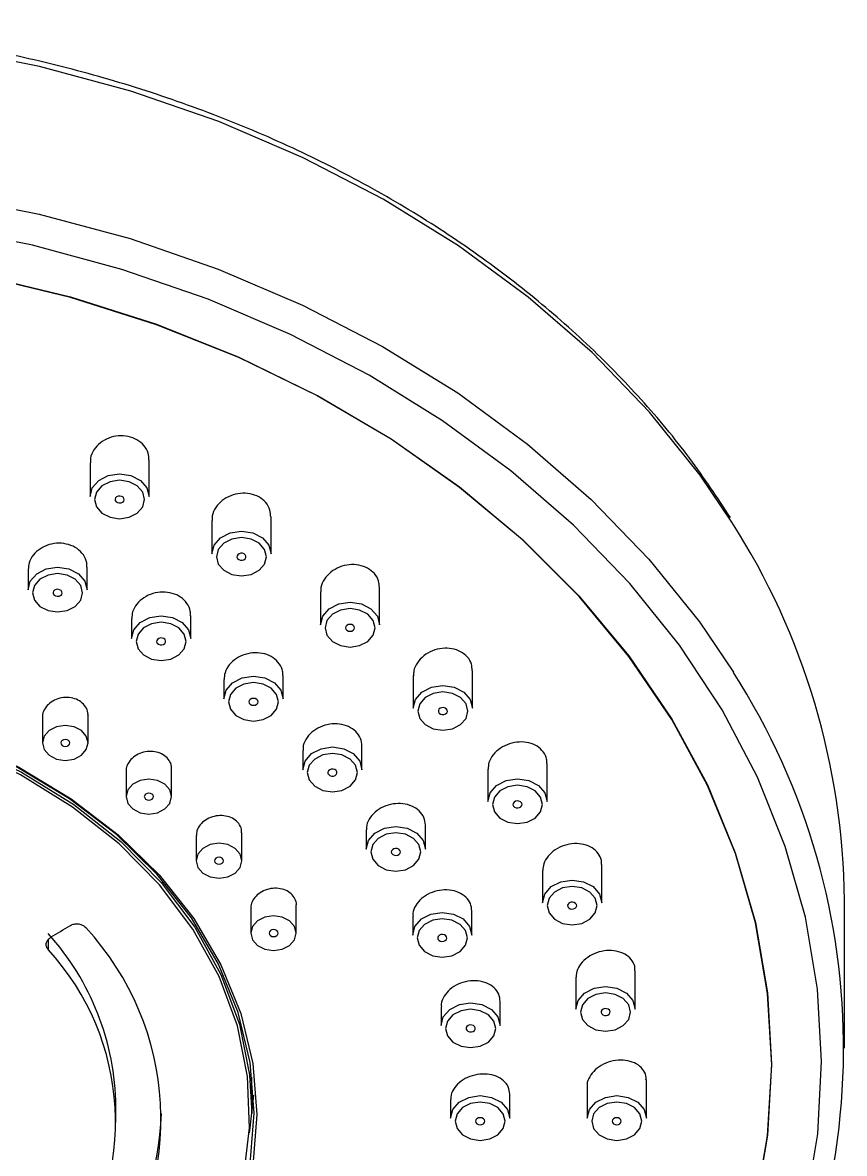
# Model space of a CAD drawing. Extents: x 4885 to 9138, y -729 to 2388.
# Drawn here: x 6254.7 to 6290.8, y 885.19 to 934.85 of the extents above; entities that cross this region are included whole.
import ezdxf

# ---------------------------------------------------------------- set-up
doc = ezdxf.new("R2010")
doc.units = 0
doc.header["$LTSCALE"] = 10
doc.header["$MEASUREMENT"] = 0
doc.layers.get('0').update_dxf_attribs({"linetype": 'CONTINUOUS'})

msp = doc.modelspace()

# ---------------------------------------------------------------- linework, layer by layer
at = {"color": 7, "linetype": 'Continuous', "lineweight": 25}
for p, q in [((6257.665, 915.519), (6257.665, 914.036)), ((6260.265, 914.036), (6260.265, 915.646)), ((6263.016, 912.988), (6263.016, 911.523)), ((6265.616, 911.523), (6265.616, 913.153)), ((6254.941, 910.829), (6254.941, 909.94)), ((6257.541, 909.94), (6257.541, 910.936)), ((6267.789, 909.849), (6267.789, 908.401)), ((6270.389, 908.401), (6270.389, 910.047)), ((6262.09, 907.805), (6262.09, 908.817)), ((6259.49, 908.677), (6259.49, 907.805)), ((6274.466, 904.744), (6274.466, 906.405)), ((6263.547, 906.009), (6263.547, 905.151)), ((6266.147, 905.151), (6266.147, 906.177)), ((6271.866, 906.178), (6271.866, 904.744)), ((6255.578, 904.346), (6255.578, 903.219)), ((6257.578, 903.219), (6257.578, 904.432)), ((6267.011, 902.889), (6267.011, 902.043)), ((6269.611, 902.043), (6269.611, 903.082)), ((6277.745, 900.645), (6277.745, 902.316)), ((6259.25, 901.976), (6259.25, 900.858)), ((6261.25, 900.858), (6261.25, 902.081)), ((6275.145, 902.066), (6275.145, 900.645)), ((6269.799, 899.395), (6269.799, 898.558)), ((6272.399, 898.558), (6272.399, 899.607)), ((6262.332, 899.155), (6262.332, 898.045)), ((6264.332, 898.045), (6264.332, 899.276)), ((6280.147, 896.202), (6280.147, 897.882)), ((6277.547, 897.615), (6277.547, 896.202)), ((6290.805, 889.819), (6290.805, 896.306)), ((6264.728, 895.968), (6264.728, 894.865)), ((6266.728, 894.865), (6266.728, 896.103)), ((6274.441, 894.782), (6274.441, 895.838)), ((6271.841, 895.612), (6271.841, 894.782)), ((6279.012, 892.934), (6279.012, 891.527)), ((6281.612, 891.527), (6281.612, 893.212)), ((6275.686, 890.808), (6275.686, 891.869)), ((6273.086, 891.633), (6273.086, 890.808)), ((6264.78, 886.944), (6264.78, 888.533)), ((6282.105, 886.734), (6282.105, 888.421)), ((6279.505, 888.139), (6279.505, 886.734)), ((6273.505, 887.557), (6273.505, 886.734)), ((6276.105, 886.734), (6276.105, 887.796)), ((6258.805, 886.547), (6258.805, 887.248))]:
    msp.add_line(p, q, dxfattribs=at)
at = {"color": 8, "linetype": 'Continuous', "lineweight": 25}
msp.add_line((6255.823, 894.575), (6255.823, 894.148), dxfattribs=at)
at = {"color": 8, "linetype": 'Continuous', "lineweight": 25, "flags": 128}
for points in [[(6285.859, 912.916), (6284.467, 914.971), (6282.242, 917.741), (6279.719, 920.357), (6276.915, 922.799), (6273.85, 925.051), (6270.547, 927.095), (6267.03, 928.917), (6263.324, 930.504), (6259.455, 931.844), (6255.452, 932.928), (6251.343, 933.748), (6247.158, 934.298), (6242.928, 934.574), (6238.682, 934.574), (6234.451, 934.298), (6230.267, 933.748), (6226.158, 932.928), (6222.155, 931.844), (6218.286, 930.504), (6214.58, 928.917)], [(6214.609, 922.444), (6218.312, 924.027), (6222.177, 925.364), (6226.176, 926.445), (6230.28, 927.263), (6234.459, 927.811), (6238.685, 928.087), (6242.925, 928.087), (6247.15, 927.811), (6251.33, 927.263), (6255.434, 926.445), (6259.433, 925.364), (6263.297, 924.027), (6267, 922.444), (6270.515, 920.626), (6273.816, 918.587), (6276.879, 916.341), (6279.683, 913.904), (6282.207, 911.294), (6284.434, 908.529), (6285.928, 906.318)]]:
    msp.add_lwpolyline(points, dxfattribs=at)
at = {"color": 7, "linetype": 'Continuous', "lineweight": 25, "flags": 128}
for points in [[(6289.112, 882.887), (6289.634, 886.045), (6289.805, 889.226), (6289.623, 892.407), (6289.09, 895.564), (6288.21, 898.675), (6286.989, 901.718), (6285.435, 904.671), (6283.561, 907.512), (6281.379, 910.221), (6278.905, 912.779), (6276.157, 915.167), (6273.155, 917.369), (6269.921, 919.367), (6266.476, 921.149), (6262.848, 922.7), (6259.06, 924.01), (6255.141, 925.07), (6251.12, 925.871)], [(6286.9, 882.86), (6287.433, 885.961), (6287.611, 889.086), (6287.433, 892.211), (6286.9, 895.313), (6286.016, 898.367), (6284.789, 901.35), (6283.226, 904.24), (6281.34, 907.014), (6279.146, 909.652), (6276.661, 912.134), (6273.902, 914.44), (6270.891, 916.554), (6267.652, 918.458), (6264.208, 920.138), (6260.586, 921.583), (6256.814, 922.78), (6252.919, 923.72), (6248.933, 924.398), (6244.884, 924.806), (6240.805, 924.942)], [(6252.918, 923.743), (6256.812, 922.803), (6260.584, 921.606), (6264.206, 920.161), (6267.65, 918.481), (6270.889, 916.577), (6273.899, 914.464), (6276.658, 912.158), (6279.143, 909.676), (6281.337, 907.038), (6283.222, 904.264), (6284.785, 901.374), (6286.013, 898.391), (6286.896, 895.338), (6287.429, 892.237), (6287.607, 889.112), (6287.429, 885.987), (6286.896, 882.886)], [(6257.665, 914.036), (6257.763, 914.417), (6258.045, 914.74), (6258.467, 914.956), (6258.965, 915.031), (6259.462, 914.956), (6259.884, 914.74), (6260.166, 914.417), (6260.265, 914.036)], [(6258.965, 913.064), (6259.385, 913.129), (6259.742, 913.311), (6259.981, 913.585), (6260.065, 913.907), (6259.981, 914.23), (6259.742, 914.503), (6259.385, 914.686), (6258.965, 914.75), (6258.544, 914.686), (6258.187, 914.503), (6257.948, 914.23), (6257.865, 913.907), (6257.948, 913.585), (6258.187, 913.311), (6258.544, 913.129), (6258.965, 913.064)], [(6258.874, 913.771), (6258.949, 913.754), (6259.026, 913.761), (6259.094, 913.791), (6259.143, 913.837), (6259.164, 913.895), (6259.155, 913.954), (6259.117, 914.007), (6259.055, 914.044), (6258.98, 914.06), (6258.903, 914.053), (6258.835, 914.024), (6258.786, 913.977), (6258.765, 913.919), (6258.774, 913.86), (6258.812, 913.808), (6258.874, 913.771)], [(6263.016, 911.523), (6263.115, 911.904), (6263.397, 912.227), (6263.819, 912.443), (6264.316, 912.519), (6264.814, 912.443), (6265.236, 912.227), (6265.517, 911.904), (6265.616, 911.523)], [(6264.316, 910.552), (6264.737, 910.616), (6265.094, 910.799), (6265.333, 911.072), (6265.416, 911.395), (6265.333, 911.717), (6265.094, 911.991), (6264.737, 912.173), (6264.316, 912.237), (6263.895, 912.173), (6263.538, 911.991), (6263.3, 911.717), (6263.216, 911.395), (6263.3, 911.072), (6263.538, 910.799), (6263.895, 910.616), (6264.316, 910.552)], [(6264.199, 911.271), (6264.27, 911.246), (6264.348, 911.243), (6264.421, 911.264), (6264.478, 911.305), (6264.511, 911.359), (6264.514, 911.419), (6264.487, 911.475), (6264.434, 911.519), (6264.363, 911.544), (6264.285, 911.546), (6264.212, 911.525), (6264.154, 911.485), (6264.122, 911.43), (6264.119, 911.371), (6264.146, 911.315), (6264.199, 911.271)], [(6254.941, 909.94), (6255.04, 910.321), (6255.321, 910.644), (6255.743, 910.86), (6256.241, 910.936), (6256.738, 910.86), (6257.16, 910.644), (6257.442, 910.321), (6257.541, 909.94)], [(6256.241, 908.969), (6256.662, 909.033), (6257.018, 909.216), (6257.257, 909.489), (6257.341, 909.812), (6257.257, 910.134), (6257.018, 910.408), (6256.662, 910.59), (6256.241, 910.654), (6255.82, 910.59), (6255.463, 910.408), (6255.224, 910.134), (6255.141, 909.812), (6255.224, 909.489), (6255.463, 909.216), (6255.82, 909.033), (6256.241, 908.969)], [(6256.15, 909.675), (6256.225, 909.659), (6256.302, 909.666), (6256.37, 909.695), (6256.419, 909.742), (6256.44, 909.8), (6256.431, 909.859), (6256.393, 909.911), (6256.331, 909.948), (6256.256, 909.964), (6256.179, 909.957), (6256.111, 909.928), (6256.062, 909.881), (6256.041, 909.824), (6256.05, 909.764), (6256.088, 909.712), (6256.15, 909.675)], [(6267.789, 908.401), (6267.888, 908.782), (6268.17, 909.105), (6268.592, 909.321), (6269.089, 909.396), (6269.587, 909.321), (6270.008, 909.105), (6270.29, 908.782), (6270.389, 908.401)], [(6259.49, 907.805), (6259.589, 908.186), (6259.87, 908.509), (6260.292, 908.725), (6260.79, 908.801), (6261.287, 908.725), (6261.709, 908.509), (6261.991, 908.186), (6262.09, 907.805)], [(6269.089, 907.429), (6269.51, 907.494), (6269.867, 907.676), (6270.105, 907.95), (6270.189, 908.272), (6270.105, 908.594), (6269.867, 908.868), (6269.51, 909.051), (6269.089, 909.115), (6268.668, 909.051), (6268.311, 908.868), (6268.073, 908.594), (6267.989, 908.272), (6268.073, 907.95), (6268.311, 907.676), (6268.668, 907.494), (6269.089, 907.429)], [(6260.79, 906.834), (6261.211, 906.898), (6261.567, 907.08), (6261.806, 907.354), (6261.89, 907.676), (6261.806, 907.999), (6261.567, 908.272), (6261.211, 908.455), (6260.79, 908.519), (6260.369, 908.455), (6260.012, 908.272), (6259.773, 907.999), (6259.69, 907.676), (6259.773, 907.354), (6260.012, 907.08), (6260.369, 906.898), (6260.79, 906.834)], [(6268.948, 908.164), (6269.013, 908.13), (6269.089, 908.119), (6269.166, 908.13), (6269.231, 908.164), (6269.274, 908.213), (6269.289, 908.272), (6269.274, 908.331), (6269.231, 908.38), (6269.166, 908.414), (6269.089, 908.425), (6269.013, 908.414), (6268.948, 908.38), (6268.904, 908.331), (6268.889, 908.272), (6268.904, 908.213), (6268.948, 908.164)], [(6260.672, 907.552), (6260.743, 907.527), (6260.821, 907.525), (6260.894, 907.546), (6260.951, 907.586), (6260.984, 907.641), (6260.987, 907.7), (6260.96, 907.756), (6260.907, 907.8), (6260.836, 907.825), (6260.758, 907.828), (6260.685, 907.807), (6260.628, 907.766), (6260.595, 907.712), (6260.592, 907.652), (6260.619, 907.596), (6260.672, 907.552)], [(6263.547, 905.151), (6263.645, 905.532), (6263.927, 905.855), (6264.349, 906.071), (6264.847, 906.146), (6265.344, 906.071), (6265.766, 905.855), (6266.048, 905.532), (6266.147, 905.151)], [(6264.847, 904.179), (6265.267, 904.243), (6265.624, 904.426), (6265.863, 904.7), (6265.947, 905.022), (6265.863, 905.344), (6265.624, 905.618), (6265.267, 905.8), (6264.847, 905.865), (6264.426, 905.8), (6264.069, 905.618), (6263.83, 905.344), (6263.747, 905.022), (6263.83, 904.7), (6264.069, 904.426), (6264.426, 904.243), (6264.847, 904.179)], [(6271.866, 904.744), (6271.965, 905.125), (6272.246, 905.449), (6272.668, 905.664), (6273.166, 905.74), (6273.663, 905.664), (6274.085, 905.449), (6274.367, 905.125), (6274.466, 904.744)], [(6240.805, 905.426), (6243.72, 905.291), (6246.593, 904.888), (6249.381, 904.222), (6252.044, 903.304), (6254.544, 902.147), (6256.842, 900.767), (6258.908, 899.185), (6260.709, 897.424), (6262.22, 895.509), (6263.418, 893.469), (6264.287, 891.333), (6264.814, 889.133), (6264.99, 886.9), (6264.814, 884.666)], [(6264.704, 884.74), (6264.88, 886.963), (6264.704, 889.186), (6264.18, 891.377), (6263.315, 893.503), (6262.122, 895.534), (6260.618, 897.44), (6258.825, 899.193), (6256.769, 900.768), (6254.481, 902.141), (6251.993, 903.293), (6249.342, 904.207), (6246.566, 904.87), (6243.707, 905.271), (6240.805, 905.406)], [(6240.805, 905.31), (6243.751, 905.171), (6246.653, 904.755), (6249.466, 904.07), (6252.147, 903.125), (6254.657, 901.934), (6256.957, 900.517), (6259.012, 898.893), (6260.79, 897.089), (6262.266, 895.13), (6263.417, 893.048), (6264.225, 890.873), (6264.677, 888.639), (6264.78, 886.944)], [(6273.166, 903.773), (6273.587, 903.837), (6273.943, 904.02), (6274.182, 904.293), (6274.266, 904.616), (6274.182, 904.938), (6273.943, 905.212), (6273.587, 905.394), (6273.166, 905.458), (6272.745, 905.394), (6272.388, 905.212), (6272.149, 904.938), (6272.066, 904.616), (6272.149, 904.293), (6272.388, 904.02), (6272.745, 903.837), (6273.166, 903.773)], [(6264.407, 884.073), (6264.678, 886.317), (6264.588, 888.568), (6264.137, 890.794), (6263.332, 892.961), (6262.186, 895.036), (6260.715, 896.987), (6258.943, 898.784), (6256.896, 900.402), (6254.605, 901.814), (6252.105, 903), (6249.433, 903.941), (6246.631, 904.624), (6243.74, 905.038), (6240.805, 905.177)], [(6264.705, 904.914), (6264.77, 904.88), (6264.847, 904.869), (6264.923, 904.88), (6264.988, 904.914), (6265.031, 904.963), (6265.047, 905.022), (6265.031, 905.081), (6264.988, 905.13), (6264.923, 905.164), (6264.847, 905.175), (6264.77, 905.164), (6264.705, 905.13), (6264.662, 905.081), (6264.647, 905.022), (6264.662, 904.963), (6264.705, 904.914)], [(6273.004, 904.526), (6273.061, 904.485), (6273.134, 904.464), (6273.212, 904.467), (6273.283, 904.492), (6273.336, 904.536), (6273.363, 904.592), (6273.36, 904.652), (6273.327, 904.706), (6273.27, 904.746), (6273.197, 904.767), (6273.119, 904.765), (6273.048, 904.74), (6272.995, 904.696), (6272.968, 904.64), (6272.971, 904.58), (6273.004, 904.526)], [(6256.578, 902.453), (6256.961, 902.511), (6257.285, 902.677), (6257.502, 902.925), (6257.578, 903.219), (6257.502, 903.512), (6257.285, 903.76), (6256.961, 903.926), (6256.578, 903.985), (6256.196, 903.926), (6255.871, 903.76), (6255.654, 903.512), (6255.578, 903.219), (6255.654, 902.925), (6255.871, 902.677), (6256.196, 902.511), (6256.578, 902.453)], [(6256.578, 903.065), (6256.655, 903.077), (6256.72, 903.11), (6256.763, 903.16), (6256.778, 903.219), (6256.763, 903.277), (6256.72, 903.327), (6256.655, 903.36), (6256.578, 903.372), (6256.502, 903.36), (6256.437, 903.327), (6256.393, 903.277), (6256.378, 903.219), (6256.393, 903.16), (6256.437, 903.11), (6256.502, 903.077), (6256.578, 903.065)], [(6267.011, 902.043), (6267.11, 902.424), (6267.392, 902.747), (6267.814, 902.963), (6268.311, 903.039), (6268.809, 902.963), (6269.231, 902.747), (6269.513, 902.424), (6269.611, 902.043), (6269.611, 902.043)], [(6268.311, 901.072), (6268.732, 901.136), (6269.089, 901.318), (6269.328, 901.592), (6269.411, 901.914), (6269.328, 902.237), (6269.089, 902.51), (6268.732, 902.693), (6268.311, 902.757), (6267.891, 902.693), (6267.534, 902.51), (6267.295, 902.237), (6267.211, 901.914), (6267.295, 901.592), (6267.534, 901.318), (6267.891, 901.136), (6268.311, 901.072)], [(6268.15, 901.824), (6268.207, 901.784), (6268.28, 901.763), (6268.358, 901.765), (6268.429, 901.79), (6268.482, 901.834), (6268.509, 901.89), (6268.506, 901.95), (6268.473, 902.004), (6268.416, 902.045), (6268.343, 902.066), (6268.265, 902.063), (6268.194, 902.038), (6268.141, 901.994), (6268.114, 901.938), (6268.117, 901.878), (6268.15, 901.824)], [(6260.25, 900.092), (6260.633, 900.151), (6260.957, 900.317), (6261.174, 900.565), (6261.25, 900.858), (6261.174, 901.151), (6260.957, 901.4), (6260.633, 901.566), (6260.25, 901.624), (6259.868, 901.566), (6259.543, 901.4), (6259.326, 901.151), (6259.25, 900.858), (6259.326, 900.565), (6259.543, 900.317), (6259.868, 900.151), (6260.25, 900.092)], [(6275.145, 900.645), (6275.244, 901.026), (6275.526, 901.349), (6275.948, 901.565), (6276.445, 901.641), (6276.943, 901.565), (6277.364, 901.349), (6277.646, 901.026), (6277.745, 900.645), (6277.745, 900.645)], [(6276.445, 899.673), (6276.866, 899.738), (6277.223, 899.92), (6277.461, 900.194), (6277.545, 900.516), (6277.461, 900.839), (6277.223, 901.112), (6276.866, 901.295), (6276.445, 901.359), (6276.024, 901.295), (6275.667, 901.112), (6275.429, 900.839), (6275.345, 900.516), (6275.429, 900.194), (6275.667, 899.92), (6276.024, 899.738), (6276.445, 899.673)], [(6260.25, 900.705), (6260.327, 900.717), (6260.392, 900.75), (6260.435, 900.8), (6260.45, 900.858), (6260.435, 900.917), (6260.392, 900.967), (6260.327, 901), (6260.25, 901.012), (6260.174, 901), (6260.109, 900.967), (6260.066, 900.917), (6260.05, 900.858), (6260.066, 900.8), (6260.109, 900.75), (6260.174, 900.717), (6260.25, 900.705)], [(6276.267, 900.447), (6276.315, 900.4), (6276.383, 900.37), (6276.461, 900.363), (6276.536, 900.38), (6276.597, 900.417), (6276.635, 900.469), (6276.645, 900.528), (6276.623, 900.586), (6276.575, 900.633), (6276.507, 900.662), (6276.429, 900.669), (6276.354, 900.653), (6276.293, 900.616), (6276.255, 900.563), (6276.246, 900.504), (6276.267, 900.447)], [(6269.799, 898.558), (6269.898, 898.939), (6270.18, 899.262), (6270.602, 899.478), (6271.099, 899.554), (6271.597, 899.478), (6272.018, 899.262), (6272.3, 898.939), (6272.399, 898.558), (6272.399, 898.558)], [(6263.332, 897.279), (6263.714, 897.338), (6264.039, 897.504), (6264.255, 897.752), (6264.332, 898.045), (6264.255, 898.338), (6264.039, 898.587), (6263.714, 898.753), (6263.332, 898.811), (6262.949, 898.753), (6262.624, 898.587), (6262.408, 898.338), (6262.332, 898.045), (6262.408, 897.752), (6262.624, 897.504), (6262.949, 897.338), (6263.332, 897.279)], [(6271.099, 897.587), (6271.52, 897.651), (6271.877, 897.834), (6272.115, 898.107), (6272.199, 898.429), (6272.115, 898.752), (6271.877, 899.025), (6271.52, 899.208), (6271.099, 899.272), (6270.678, 899.208), (6270.321, 899.025), (6270.083, 898.752), (6269.999, 898.429), (6270.083, 898.107), (6270.321, 897.834), (6270.678, 897.651), (6271.099, 897.587)], [(6270.921, 898.36), (6270.969, 898.313), (6271.037, 898.284), (6271.115, 898.277), (6271.19, 898.293), (6271.251, 898.33), (6271.289, 898.382), (6271.298, 898.441), (6271.277, 898.499), (6271.229, 898.546), (6271.161, 898.575), (6271.083, 898.582), (6271.008, 898.566), (6270.947, 898.529), (6270.909, 898.477), (6270.9, 898.417), (6270.921, 898.36)], [(6263.332, 897.892), (6263.408, 897.904), (6263.473, 897.937), (6263.516, 897.987), (6263.532, 898.045), (6263.516, 898.104), (6263.473, 898.154), (6263.408, 898.187), (6263.332, 898.199), (6263.255, 898.187), (6263.19, 898.154), (6263.147, 898.104), (6263.132, 898.045), (6263.147, 897.987), (6263.19, 897.937), (6263.255, 897.904), (6263.332, 897.892)], [(6277.547, 896.202), (6277.646, 896.583), (6277.928, 896.907), (6278.35, 897.122), (6278.847, 897.198), (6279.345, 897.122), (6279.766, 896.907), (6280.048, 896.583), (6280.147, 896.202), (6280.147, 896.202)], [(6278.847, 895.231), (6279.268, 895.295), (6279.625, 895.478), (6279.863, 895.751), (6279.947, 896.074), (6279.863, 896.396), (6279.625, 896.67), (6279.268, 896.852), (6278.847, 896.917), (6278.426, 896.852), (6278.069, 896.67), (6277.831, 896.396), (6277.747, 896.074), (6277.831, 895.751), (6278.069, 895.478), (6278.426, 895.295), (6278.847, 895.231)], [(6278.657, 896.026), (6278.695, 895.974), (6278.756, 895.937), (6278.831, 895.921), (6278.909, 895.928), (6278.977, 895.957), (6279.025, 896.004), (6279.047, 896.062), (6279.037, 896.121), (6278.999, 896.173), (6278.938, 896.21), (6278.863, 896.227), (6278.785, 896.22), (6278.717, 896.19), (6278.669, 896.143), (6278.648, 896.086), (6278.657, 896.026)], [(6265.728, 894.099), (6266.111, 894.157), (6266.435, 894.324), (6266.652, 894.572), (6266.728, 894.865), (6266.652, 895.158), (6266.435, 895.407), (6266.111, 895.573), (6265.728, 895.631), (6265.346, 895.573), (6265.021, 895.407), (6264.804, 895.158), (6264.728, 894.865), (6264.804, 894.572), (6265.021, 894.324), (6265.346, 894.157), (6265.728, 894.099)], [(6271.841, 894.782), (6271.94, 895.163), (6272.222, 895.486), (6272.643, 895.702), (6273.141, 895.778), (6273.638, 895.702), (6274.06, 895.486), (6274.342, 895.163), (6274.441, 894.782)], [(6273.141, 893.811), (6273.562, 893.875), (6273.919, 894.058), (6274.157, 894.331), (6274.241, 894.653), (6274.157, 894.976), (6273.919, 895.249), (6273.562, 895.432), (6273.141, 895.496), (6272.72, 895.432), (6272.363, 895.249), (6272.125, 894.976), (6272.041, 894.653), (6272.125, 894.331), (6272.363, 894.058), (6272.72, 893.875), (6273.141, 893.811)], [(6265.728, 894.712), (6265.805, 894.724), (6265.87, 894.757), (6265.913, 894.807), (6265.928, 894.865), (6265.913, 894.924), (6265.87, 894.974), (6265.805, 895.007), (6265.728, 895.018), (6265.652, 895.007), (6265.587, 894.974), (6265.544, 894.924), (6265.528, 894.865), (6265.544, 894.807), (6265.587, 894.757), (6265.652, 894.724), (6265.728, 894.712)], [(6272.951, 894.606), (6272.989, 894.554), (6273.05, 894.517), (6273.125, 894.501), (6273.203, 894.508), (6273.271, 894.537), (6273.319, 894.584), (6273.34, 894.642), (6273.331, 894.701), (6273.293, 894.753), (6273.232, 894.79), (6273.156, 894.806), (6273.079, 894.799), (6273.011, 894.77), (6272.963, 894.723), (6272.941, 894.666), (6272.951, 894.606)], [(6279.012, 891.527), (6279.111, 891.908), (6279.393, 892.231), (6279.815, 892.447), (6280.312, 892.523), (6280.81, 892.447), (6281.232, 892.231), (6281.513, 891.908), (6281.612, 891.527)], [(6280.312, 890.556), (6280.733, 890.62), (6281.09, 890.803), (6281.329, 891.076), (6281.412, 891.398), (6281.329, 891.721), (6281.09, 891.994), (6280.733, 892.177), (6280.312, 892.241), (6279.891, 892.177), (6279.535, 891.994), (6279.296, 891.721), (6279.212, 891.398), (6279.296, 891.076), (6279.535, 890.803), (6279.891, 890.62), (6280.312, 890.556)], [(6273.086, 890.808), (6273.185, 891.189), (6273.467, 891.512), (6273.889, 891.728), (6274.386, 891.804), (6274.884, 891.728), (6275.306, 891.512), (6275.587, 891.189), (6275.686, 890.808), (6275.686, 890.808)], [(6274.386, 889.837), (6274.807, 889.901), (6275.164, 890.084), (6275.403, 890.357), (6275.486, 890.679), (6275.403, 891.002), (6275.164, 891.275), (6274.807, 891.458), (6274.386, 891.522), (6273.965, 891.458), (6273.608, 891.275), (6273.37, 891.002), (6273.286, 890.679), (6273.37, 890.357), (6273.608, 890.084), (6273.965, 889.901), (6274.386, 889.837)], [(6280.115, 891.374), (6280.142, 891.318), (6280.195, 891.275), (6280.266, 891.249), (6280.344, 891.247), (6280.417, 891.268), (6280.474, 891.308), (6280.507, 891.363), (6280.51, 891.422), (6280.483, 891.478), (6280.43, 891.522), (6280.359, 891.547), (6280.281, 891.55), (6280.208, 891.529), (6280.151, 891.488), (6280.118, 891.434), (6280.115, 891.374)], [(6274.189, 890.655), (6274.216, 890.599), (6274.269, 890.555), (6274.34, 890.53), (6274.418, 890.528), (6274.491, 890.549), (6274.548, 890.589), (6274.581, 890.644), (6274.584, 890.703), (6274.557, 890.759), (6274.504, 890.803), (6274.433, 890.828), (6274.355, 890.831), (6274.282, 890.81), (6274.224, 890.769), (6274.192, 890.715), (6274.189, 890.655)], [(6264.667, 886.09), (6264.704, 886.31), (6264.858, 887.748)], [(6273.505, 886.734), (6273.604, 887.115), (6273.886, 887.438), (6274.307, 887.654), (6274.805, 887.729), (6275.302, 887.654), (6275.724, 887.438), (6276.006, 887.115), (6276.105, 886.734)], [(6274.805, 885.762), (6275.226, 885.827), (6275.583, 886.009), (6275.821, 886.283), (6275.905, 886.605), (6275.821, 886.927), (6275.583, 887.201), (6275.226, 887.384), (6274.805, 887.448), (6274.384, 887.384), (6274.027, 887.201), (6273.789, 886.927), (6273.705, 886.605), (6273.789, 886.283), (6274.027, 886.009), (6274.384, 885.827), (6274.805, 885.762)], [(6279.505, 886.734), (6279.604, 887.115), (6279.886, 887.438), (6280.307, 887.654), (6280.805, 887.729), (6281.302, 887.654), (6281.724, 887.438), (6282.006, 887.115), (6282.105, 886.734)], [(6280.805, 885.762), (6281.226, 885.827), (6281.583, 886.009), (6281.821, 886.283), (6281.905, 886.605), (6281.821, 886.927), (6281.583, 887.201), (6281.226, 887.384), (6280.805, 887.448), (6280.384, 887.384), (6280.027, 887.201), (6279.789, 886.927), (6279.705, 886.605), (6279.789, 886.283), (6280.027, 886.009), (6280.384, 885.827), (6280.805, 885.762)], [(6274.605, 886.605), (6274.62, 886.546), (6274.663, 886.497), (6274.728, 886.463), (6274.805, 886.452), (6274.881, 886.463), (6274.946, 886.497), (6274.99, 886.546), (6275.005, 886.605), (6274.99, 886.664), (6274.946, 886.713), (6274.881, 886.747), (6274.805, 886.758), (6274.728, 886.747), (6274.663, 886.713), (6274.62, 886.664), (6274.605, 886.605)], [(6280.605, 886.605), (6280.62, 886.546), (6280.663, 886.497), (6280.728, 886.463), (6280.805, 886.452), (6280.881, 886.463), (6280.946, 886.497), (6280.99, 886.546), (6281.005, 886.605), (6280.99, 886.664), (6280.946, 886.713), (6280.881, 886.747), (6280.805, 886.758), (6280.728, 886.747), (6280.663, 886.713), (6280.62, 886.664), (6280.605, 886.605)]]:
    msp.add_lwpolyline(points, dxfattribs=at)
at = {"color": 7, "linetype": 'Continuous', "lineweight": 25}
for centre, radius, start, end in [((6259.478, 896.019), 31.328, 0.525, 32.6405), ((6260.209, 889.813), 30.559, 326.4827, 32.6898), ((6247.271, 887.108), 11.535, 0.6927, 42.1452), ((6048.618, 1241.804), 404.315, 300.85093, 300.98629), ((6248.354, 886.677), 12.425, 323.7633, 42.7608), ((6247.602, 886.571), 11.18, 323.8598, 42.6643), ((6248.196, 887.376), 12.613, 323.8197, 358.0601)]:
    msp.add_arc(centre, radius, start, end, dxfattribs=at)
for points, knots in [([(6285.799, 913.114), (6285.222, 913.988), (6284.042, 915.773), (6281.914, 918.319), (6279.52, 920.769), (6276.874, 923.063), (6274.002, 925.187), (6270.918, 927.129), (6267.644, 928.875), (6264.2, 930.415), (6260.608, 931.739), (6256.891, 932.839), (6253.073, 933.708), (6249.177, 934.34), (6245.228, 934.732), (6241.251, 934.881), (6237.271, 934.787), (6233.314, 934.449), (6229.403, 933.87), (6225.564, 933.053), (6221.821, 932.004), (6218.198, 930.729), (6214.717, 929.235), (6211.4, 927.532), (6208.27, 925.631), (6205.344, 923.543), (6202.645, 921.28), (6200.181, 918.861), (6198.002, 916.288), (6196.563, 914.38), (6195.94, 913.305), (6195.859, 913.165)], [0, 0, 0, 0, 0.0340097, 0.069483, 0.1049875, 0.1405187, 0.1760712, 0.2116394, 0.2472185, 0.2828055, 0.3183969, 0.3539909, 0.389586, 0.4251816, 0.4607775, 0.4963741, 0.5319717, 0.5675708, 0.6031716, 0.6387747, 0.6743803, 0.7099883, 0.7455983, 0.7812089, 0.8168177, 0.8524224, 0.8880185, 0.9236016, 0.959166, 0.9947047, 1, 1, 1, 1]), ([(6260.252, 915.645), (6260.248, 915.745), (6260.239, 915.973), (6260.05, 916.289), (6259.741, 916.548), (6259.344, 916.697), (6258.908, 916.722), (6258.479, 916.622), (6258.099, 916.406), (6257.821, 916.096), (6257.671, 915.783), (6257.68, 915.587), (6257.683, 915.519)], [0, 0, 0, 0, 0.085561, 0.193945, 0.300826, 0.406438, 0.511575, 0.617204, 0.72408, 0.832418, 0.941845, 1, 1, 1, 1]), ([(6265.603, 913.152), (6265.6, 913.251), (6265.591, 913.475), (6265.403, 913.784), (6265.097, 914.035), (6264.701, 914.177), (6264.266, 914.198), (6263.836, 914.094), (6263.454, 913.875), (6263.174, 913.564), (6263.023, 913.25), (6263.032, 913.055), (6263.035, 912.988)], [0, 0, 0, 0, 0.085077, 0.192789, 0.299021, 0.404297, 0.509544, 0.615676, 0.723227, 0.832155, 0.94178, 1, 1, 1, 1]), ([(6257.522, 910.936), (6257.525, 911.001), (6257.535, 911.191), (6257.389, 911.484), (6257.113, 911.766), (6256.733, 911.946), (6256.302, 912.008), (6255.865, 911.944), (6255.467, 911.763), (6255.158, 911.482), (6254.967, 911.155), (6254.957, 910.928), (6254.953, 910.828)], [0, 0, 0, 0, 0.055948, 0.164299, 0.271616, 0.377924, 0.483707, 0.589659, 0.696393, 0.804198, 0.912882, 1, 1, 1, 1]), ([(6270.376, 910.046), (6270.373, 910.142), (6270.365, 910.362), (6270.179, 910.663), (6269.875, 910.907), (6269.482, 911.044), (6269.047, 911.06), (6268.615, 910.954), (6268.231, 910.733), (6267.948, 910.422), (6267.796, 910.109), (6267.805, 909.916), (6267.808, 909.848)], [0, 0, 0, 0, 0.083948, 0.190966, 0.296666, 0.40181, 0.507361, 0.614104, 0.722323, 0.831672, 0.941308, 1, 1, 1, 1]), ([(6262.071, 908.817), (6262.074, 908.881), (6262.084, 909.068), (6261.939, 909.357), (6261.664, 909.632), (6261.286, 909.806), (6260.856, 909.863), (6260.418, 909.796), (6260.019, 909.612), (6259.708, 909.329), (6259.516, 909.001), (6259.506, 908.776), (6259.502, 908.676)], [0, 0, 0, 0, 0.055779, 0.163679, 0.270496, 0.376484, 0.482258, 0.588513, 0.695729, 0.803984, 0.912901, 1, 1, 1, 1]), ([(6274.452, 906.404), (6274.449, 906.497), (6274.442, 906.711), (6274.261, 907.003), (6273.96, 907.241), (6273.569, 907.374), (6273.134, 907.388), (6272.7, 907.28), (6272.312, 907.059), (6272.027, 906.748), (6271.874, 906.437), (6271.881, 906.245), (6271.884, 906.178)], [0, 0, 0, 0, 0.082061, 0.188433, 0.293766, 0.39897, 0.50498, 0.612384, 0.721193, 0.830785, 0.940205, 1, 1, 1, 1]), ([(6266.128, 906.177), (6266.131, 906.24), (6266.141, 906.425), (6265.997, 906.707), (6265.724, 906.976), (6265.347, 907.145), (6264.918, 907.197), (6264.479, 907.127), (6264.078, 906.94), (6263.766, 906.657), (6263.573, 906.33), (6263.563, 906.107), (6263.559, 906.008)], [0, 0, 0, 0, 0.055459, 0.162858, 0.269234, 0.375036, 0.48095, 0.587609, 0.695329, 0.803962, 0.912974, 1, 1, 1, 1]), ([(6257.571, 904.432), (6257.573, 904.446), (6257.591, 904.552), (6257.515, 904.749), (6257.342, 904.981), (6257.073, 905.147), (6256.753, 905.227), (6256.413, 905.214), (6256.091, 905.108), (6255.82, 904.922), (6255.644, 904.675), (6255.566, 904.47), (6255.584, 904.363), (6255.586, 904.348)], [0, 0, 0, 0, 0.015775, 0.123795, 0.231133, 0.33783, 0.444194, 0.55069, 0.657705, 0.765431, 0.873703, 0.98218, 1, 1, 1, 1]), ([(6269.608, 903.082), (6269.596, 903.196), (6269.572, 903.429), (6269.356, 903.729), (6269.034, 903.95), (6268.629, 904.064), (6268.189, 904.058), (6267.761, 903.932), (6267.389, 903.698), (6267.132, 903.382), (6267.007, 903.095), (6267.024, 902.932), (6267.029, 902.89)], [0, 0, 0, 0, 0.102843, 0.209317, 0.315167, 0.42106, 0.527648, 0.635283, 0.743863, 0.852887, 0.961638, 1, 1, 1, 1]), ([(6277.727, 902.316), (6277.73, 902.379), (6277.74, 902.56), (6277.596, 902.832), (6277.325, 903.085), (6276.952, 903.239), (6276.523, 903.278), (6276.083, 903.196), (6275.678, 902.999), (6275.364, 902.708), (6275.171, 902.38), (6275.162, 902.161), (6275.157, 902.065)], [0, 0, 0, 0, 0.055875, 0.161956, 0.26717, 0.372483, 0.478765, 0.586502, 0.695549, 0.805192, 0.914426, 1, 1, 1, 1]), ([(6261.243, 902.082), (6261.246, 902.095), (6261.264, 902.199), (6261.188, 902.392), (6261.016, 902.621), (6260.749, 902.782), (6260.43, 902.859), (6260.089, 902.844), (6259.766, 902.737), (6259.494, 902.55), (6259.317, 902.304), (6259.238, 902.1), (6259.256, 901.993), (6259.258, 901.977)], [0, 0, 0, 0, 0.0150507, 0.1227384, 0.2297173, 0.3361929, 0.4425644, 0.5492889, 0.6566574, 0.7646975, 0.8731274, 0.9815113, 1, 1, 1, 1]), ([(6272.397, 899.607), (6272.384, 899.72), (6272.359, 899.95), (6272.142, 900.244), (6271.82, 900.458), (6271.414, 900.566), (6270.973, 900.556), (6270.544, 900.427), (6270.172, 900.191), (6269.917, 899.876), (6269.793, 899.594), (6269.811, 899.436), (6269.816, 899.395)], [0, 0, 0, 0, 0.103645, 0.209746, 0.315528, 0.421686, 0.528753, 0.636882, 0.745756, 0.854744, 0.963123, 1, 1, 1, 1]), ([(6264.317, 899.276), (6264.32, 899.326), (6264.326, 899.468), (6264.211, 899.682), (6263.997, 899.881), (6263.705, 900.005), (6263.372, 900.042), (6263.034, 899.986), (6262.727, 899.843), (6262.491, 899.628), (6262.349, 899.387), (6262.344, 899.225), (6262.342, 899.155)], [0, 0, 0, 0, 0.059504, 0.16651, 0.272973, 0.379303, 0.485955, 0.593241, 0.701205, 0.809593, 0.917949, 1, 1, 1, 1]), ([(6280.129, 897.882), (6280.132, 897.94), (6280.144, 898.114), (6280.005, 898.376), (6279.74, 898.625), (6279.369, 898.777), (6278.941, 898.816), (6278.498, 898.735), (6278.09, 898.541), (6277.772, 898.255), (6277.576, 897.93), (6277.563, 897.712), (6277.558, 897.615)], [0, 0, 0, 0, 0.052252, 0.157847, 0.262984, 0.368631, 0.475522, 0.583887, 0.69331, 0.802911, 0.911676, 1, 1, 1, 1]), ([(6266.726, 896.103), (6266.727, 896.106), (6266.746, 896.199), (6266.678, 896.378), (6266.52, 896.603), (6266.261, 896.764), (6265.946, 896.844), (6265.605, 896.834), (6265.277, 896.734), (6264.997, 896.554), (6264.809, 896.315), (6264.721, 896.107), (6264.736, 895.994), (6264.74, 895.97)], [0, 0, 0, 0, 0.0038161, 0.1108499, 0.2173408, 0.3236999, 0.4303717, 0.5376854, 0.6456743, 0.7540863, 0.8624761, 0.9704222, 1, 1, 1, 1]), ([(6274.439, 895.838), (6274.426, 895.95), (6274.401, 896.175), (6274.185, 896.462), (6273.863, 896.67), (6273.457, 896.774), (6273.015, 896.761), (6272.584, 896.631), (6272.213, 896.396), (6271.957, 896.085), (6271.835, 895.806), (6271.853, 895.651), (6271.857, 895.612)], [0, 0, 0, 0, 0.10338, 0.209251, 0.315117, 0.421653, 0.529224, 0.637766, 0.74678, 0.85556, 0.963484, 1, 1, 1, 1]), ([(6256.773, 895.188), (6256.822, 895.212), (6256.921, 895.261), (6257.094, 895.28), (6257.259, 895.256), (6257.392, 895.196), (6257.452, 895.137), (6257.477, 895.113)], [0, 0, 0, 0, 0.211861, 0.424022, 0.635883, 0.847095, 1, 1, 1, 1]), ([(6255.823, 894.148), (6255.8, 894.182), (6255.749, 894.253), (6255.732, 894.383), (6255.768, 894.516), (6255.848, 894.625), (6255.923, 894.676), (6255.954, 894.697)], [0, 0, 0, 0, 0.19174, 0.409225, 0.62704, 0.845449, 1, 1, 1, 1]), ([(6281.596, 893.213), (6281.6, 893.253), (6281.618, 893.407), (6281.499, 893.653), (6281.253, 893.907), (6280.893, 894.069), (6280.469, 894.121), (6280.023, 894.056), (6279.606, 893.877), (6279.274, 893.605), (6279.053, 893.275), (6279.027, 893.046), (6279.015, 892.934)], [0, 0, 0, 0, 0.036863, 0.142227, 0.247432, 0.353434, 0.460821, 0.569616, 0.679221, 0.788661, 0.897023, 1, 1, 1, 1]), ([(6275.684, 891.868), (6275.672, 891.977), (6275.647, 892.197), (6275.433, 892.477), (6275.113, 892.681), (6274.707, 892.783), (6274.263, 892.769), (6273.831, 892.639), (6273.459, 892.406), (6273.204, 892.1), (6273.081, 891.825), (6273.098, 891.673), (6273.103, 891.634)], [0, 0, 0, 0, 0.102151, 0.207921, 0.314026, 0.421011, 0.52906, 0.637897, 0.74689, 0.855336, 0.96276, 1, 1, 1, 1]), ([(6282.089, 888.421), (6282.094, 888.456), (6282.112, 888.602), (6281.998, 888.84), (6281.758, 889.09), (6281.401, 889.252), (6280.977, 889.306), (6280.528, 889.243), (6280.111, 889.07), (6279.769, 888.803), (6279.567, 888.484), (6279.479, 888.243), (6279.505, 888.139), (6279.505, 888.139)], [0, 0, 0, 0, 0.032712, 0.137895, 0.243347, 0.349905, 0.457941, 0.567195, 0.676863, 0.785932, 0.893667, 0.999919, 1, 1, 1, 1]), ([(6276.104, 887.796), (6276.091, 887.903), (6276.064, 888.121), (6275.848, 888.396), (6275.525, 888.595), (6275.117, 888.691), (6274.671, 888.674), (6274.24, 888.542), (6273.87, 888.31), (6273.618, 888.008), (6273.499, 887.741), (6273.517, 887.594), (6273.521, 887.558)], [0, 0, 0, 0, 0.103856, 0.209706, 0.316192, 0.423701, 0.532197, 0.641205, 0.750015, 0.857996, 0.964893, 1, 1, 1, 1])]:
    msp.add_open_spline(points, degree=3, knots=knots, dxfattribs=at)

doc.saveas('drawing.dxf')
